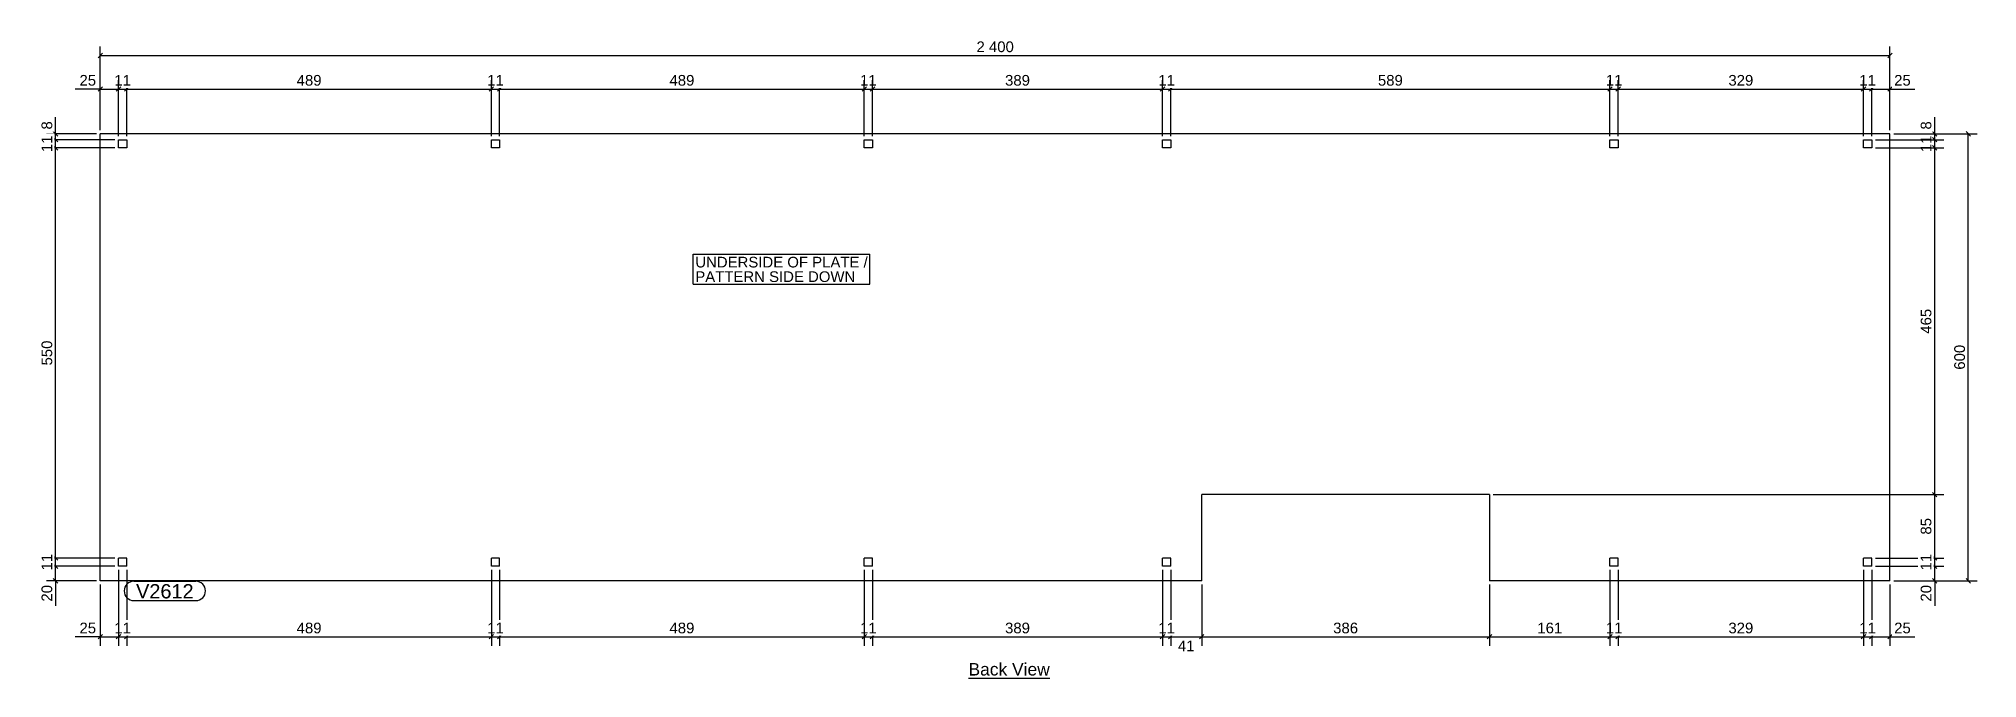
# Model space of a CAD drawing. Header units: millimetres. Extents: x 12 to 2612, y 22 to 881.
import ezdxf

# ---------------------------------------------------------------- set-up
doc = ezdxf.new("R2010")
doc.units = ezdxf.units.MM
doc.styles.add('Arial', font='ARIAL.TTF', dxfattribs={"height": 0.2})

# ---------------------------------------------------------------- blocks, each defined once
blk = doc.blocks.new('Unknown-35597221-11 - 7549')
at = {"color": 6, "linetype": 'Continuous'}
blk.add_line((1258.8, 22.5), (1367.7, 22.5), dxfattribs=at)
at = {"color": 0, "linetype": 'Continuous'}
blk.add_wipeout([(1367.7, 26.2), (1367.7, 43.8), (1258.8, 43.8), (1258.8, 26.2)], dxfattribs=at)
at = {"color": 6, "linetype": 'Continuous', "style": 'Arial'}
blk.add_text('Back View', height=16.71, dxfattribs=at).set_placement((1258.8, 26.2))
blk = doc.blocks.new('Part-35597221-7584 - 7549')
at = {"color": 30, "linetype": 'Continuous'}
for p, q in [((2494.5, 753.2), (94.5, 753.2)), ((94.5, 153.2), (94.5, 753.2)), ((119, 734.2), (119, 745.2)), ((119, 745.2), (130, 745.2)), ((130, 734.2), (119, 734.2)), ((130, 745.2), (130, 734.2)), ((619, 734.2), (619, 745.2)), ((619, 745.2), (630, 745.2)), ((630, 734.2), (619, 734.2)), ((630, 745.2), (630, 734.2)), ((1119, 734.2), (1119, 745.2)), ((1119, 745.2), (1130, 745.2)), ((1130, 734.2), (1119, 734.2)), ((1130, 745.2), (1130, 734.2)), ((1519, 734.2), (1519, 745.2)), ((1519, 745.2), (1530, 745.2)), ((1530, 734.2), (1519, 734.2)), ((1530, 745.2), (1530, 734.2)), ((2119, 734.2), (2119, 745.2)), ((2119, 745.2), (2130, 745.2)), ((2130, 734.2), (2119, 734.2)), ((2130, 745.2), (2130, 734.2)), ((2459, 734.2), (2459, 745.2)), ((2459, 745.2), (2470, 745.2)), ((2470, 734.2), (2459, 734.2)), ((2470, 745.2), (2470, 734.2)), ((2494.5, 153.2), (2494.5, 753.2)), ((1957.5, 269), (1571.5, 269)), ((1571.5, 153.2), (1571.5, 269)), ((1957.5, 269), (1957.5, 153.2)), ((130, 183.8), (119, 183.8)), ((119, 172.8), (119, 183.8)), ((130, 172.8), (130, 183.8)), ((630, 183.8), (619, 183.8)), ((619, 172.8), (619, 183.8)), ((630, 172.8), (630, 183.8)), ((1130, 183.8), (1119, 183.8)), ((1119, 172.8), (1119, 183.8)), ((1130, 172.8), (1130, 183.8)), ((1530, 183.8), (1519, 183.8)), ((1519, 172.8), (1519, 183.8)), ((1530, 172.8), (1530, 183.8)), ((2130, 183.8), (2119, 183.8)), ((2119, 172.8), (2119, 183.8)), ((2130, 172.8), (2130, 183.8)), ((2470, 183.8), (2459, 183.8)), ((2459, 172.8), (2459, 183.8)), ((2470, 172.8), (2470, 183.8)), ((130, 172.8), (119, 172.8)), ((630, 172.8), (619, 172.8)), ((1130, 172.8), (1119, 172.8)), ((1530, 172.8), (1519, 172.8)), ((2130, 172.8), (2119, 172.8)), ((2470, 172.8), (2459, 172.8)), ((1571.5, 153.2), (94.5, 153.2)), ((2494.5, 153.2), (1957.5, 153.2))]:
    blk.add_line(p, q, dxfattribs=at)
blk = doc.blocks.new('StraightDimension-35597221-7797 - 7549')
at = {"color": 7, "linetype": 'Continuous'}
for p, q in [((2475, 745.2), (2566.5, 745.2)), ((2475, 734.3), (2566.5, 734.3)), ((2551.5, 748.3), (2557.5, 742.2)), ((2557.5, 731.2), (2551.5, 737.3)), ((2554.5, 734.3), (2554.5, 745.2))]:
    blk.add_line(p, q, dxfattribs=at)
at = {"color": 0}
blk.add_wipeout([(2553, 753.9), (2532, 753.9), (2532, 725.6), (2553, 725.6)], dxfattribs=at)
at = {"color": 96, "style": 'Arial'}
blk.add_text('11', height=14.33, rotation=90.0002, dxfattribs=at).set_placement((2550, 728.6))
blk = doc.blocks.new('StraightDimension-35597221-7588 - 7549')
at = {"color": 7, "linetype": 'Continuous'}
for p, q in [((2470, 167.8), (2470, 66.2)), ((2494.5, 148.2), (2494.5, 66.2)), ((2467, 75.2), (2473, 81.3)), ((2470, 78.2), (2494.5, 78.2)), ((2497.5, 81.3), (2491.5, 75.2))]:
    blk.add_line(p, q, dxfattribs=at)
at = {"color": 0}
blk.add_wipeout([(2525.4, 79.8), (2525.4, 100.8), (2497.1, 100.8), (2497.1, 79.8)], dxfattribs=at)
at = {"color": 7, "linetype": 'Continuous'}
blk.add_line((2494.5, 78.2), (2528, 78.2), dxfattribs=at)
blk.add_line((2494.5, 78.2), (2528, 78.2), dxfattribs=at)
at = {"color": 96, "style": 'Arial'}
blk.add_text('25', height=14.33, dxfattribs=at).set_placement((2500.1, 82.8))
blk = doc.blocks.new('StraightDimension-35597221-7589 - 7549')
at = {"color": 7, "linetype": 'Continuous'}
for p, q in [((2459, 167.8), (2459, 66.2)), ((2470, 167.8), (2470, 66.2)), ((2456, 75.2), (2462, 81.3)), ((2459, 78.2), (2470, 78.2)), ((2473, 81.3), (2467, 75.2))]:
    blk.add_line(p, q, dxfattribs=at)
at = {"color": 0}
blk.add_wipeout([(2478.6, 79.8), (2478.6, 100.8), (2450.4, 100.8), (2450.4, 79.8)], dxfattribs=at)
at = {"color": 96, "style": 'Arial'}
blk.add_text('11', height=14.33, dxfattribs=at).set_placement((2453.4, 82.8))
blk = doc.blocks.new('StraightDimension-35597221-7590 - 7549')
at = {"color": 7, "linetype": 'Continuous'}
for p, q in [((2130, 167.8), (2130, 66.2)), ((2459, 167.8), (2459, 66.2)), ((2133, 81.3), (2127, 75.2)), ((2130, 78.2), (2459, 78.2)), ((2456, 75.2), (2462, 81.3))]:
    blk.add_line(p, q, dxfattribs=at)
at = {"color": 0}
blk.add_wipeout([(2314.2, 79.8), (2314.2, 100.8), (2274.8, 100.8), (2274.8, 79.8)], dxfattribs=at)
at = {"color": 96, "style": 'Arial'}
blk.add_text('329', height=14.33, dxfattribs=at).set_placement((2277.8, 82.8))
blk = doc.blocks.new('StraightDimension-35597221-7842 - 7549')
at = {"color": 7, "linetype": 'Continuous'}
for p, q in [((114, 172.8), (22.5, 172.8)), ((31.5, 175.8), (37.5, 169.8)), ((37.5, 150.2), (31.5, 156.3)), ((34.5, 153.2), (34.5, 172.8)), ((89.5, 153.2), (22.5, 153.2))]:
    blk.add_line(p, q, dxfattribs=at)
at = {"color": 0}
blk.add_wipeout([(33, 150.6), (12, 150.6), (12, 122.4), (33, 122.4)], dxfattribs=at)
at = {"color": 7, "linetype": 'Continuous'}
blk.add_line((34.5, 153.2), (34.5, 119.8), dxfattribs=at)
blk.add_line((34.5, 153.2), (34.5, 119.8), dxfattribs=at)
at = {"color": 96, "style": 'Arial'}
blk.add_text('20', height=14.33, rotation=90.0002, dxfattribs=at).set_placement((30, 125.4))
blk = doc.blocks.new('StraightDimension-35597221-7591 - 7549')
at = {"color": 7, "linetype": 'Continuous'}
for p, q in [((2119, 167.8), (2119, 66.2)), ((2130, 167.8), (2130, 66.2)), ((2116, 75.2), (2122, 81.3)), ((2119, 78.2), (2130, 78.2)), ((2133, 81.3), (2127, 75.2))]:
    blk.add_line(p, q, dxfattribs=at)
at = {"color": 0}
blk.add_wipeout([(2138.6, 79.8), (2138.6, 100.8), (2110.4, 100.8), (2110.4, 79.8)], dxfattribs=at)
at = {"color": 96, "style": 'Arial'}
blk.add_text('11', height=14.33, dxfattribs=at).set_placement((2113.4, 82.8))
blk = doc.blocks.new('StraightDimension-35597221-7801 - 7549')
at = {"color": 7, "linetype": 'Continuous'}
for p, q in [((2475, 172.8), (2566.5, 172.8)), ((2551.5, 175.8), (2557.5, 169.8)), ((2557.5, 150.2), (2551.5, 156.3)), ((2554.5, 153.2), (2554.5, 172.8)), ((2499.5, 153.2), (2566.5, 153.2))]:
    blk.add_line(p, q, dxfattribs=at)
at = {"color": 0}
blk.add_wipeout([(2553, 150.6), (2532, 150.6), (2532, 122.4), (2553, 122.4)], dxfattribs=at)
at = {"color": 7, "linetype": 'Continuous'}
blk.add_line((2554.5, 153.2), (2554.5, 119.8), dxfattribs=at)
blk.add_line((2554.5, 153.2), (2554.5, 119.8), dxfattribs=at)
at = {"color": 96, "style": 'Arial'}
blk.add_text('20', height=14.33, rotation=90.0002, dxfattribs=at).set_placement((2550, 125.4))
blk = doc.blocks.new('StraightDimension-35597221-7592 - 7549')
at = {"color": 7, "linetype": 'Continuous'}
for p, q in [((2119, 167.8), (2119, 66.2)), ((1957.5, 148.2), (1957.5, 66.2)), ((1960.5, 81.3), (1954.5, 75.2)), ((1957.5, 78.2), (2119, 78.2)), ((2116, 75.2), (2122, 81.3))]:
    blk.add_line(p, q, dxfattribs=at)
at = {"color": 0}
blk.add_wipeout([(2057.9, 79.8), (2057.9, 100.8), (2018.6, 100.8), (2018.6, 79.8)], dxfattribs=at)
at = {"color": 96, "style": 'Arial'}
blk.add_text('161', height=14.33, dxfattribs=at).set_placement((2021.6, 82.8))
blk = doc.blocks.new('StraightDimension-35597221-7593 - 7549')
at = {"color": 7, "linetype": 'Continuous'}
for p, q in [((1571.5, 148.2), (1571.5, 66.2)), ((1957.5, 148.2), (1957.5, 66.2)), ((1574.5, 81.3), (1568.5, 75.2)), ((1571.5, 78.2), (1957.5, 78.2)), ((1954.5, 75.2), (1960.5, 81.3))]:
    blk.add_line(p, q, dxfattribs=at)
at = {"color": 0}
blk.add_wipeout([(1784.2, 79.8), (1784.2, 100.8), (1744.8, 100.8), (1744.8, 79.8)], dxfattribs=at)
at = {"color": 96, "style": 'Arial'}
blk.add_text('386', height=14.33, dxfattribs=at).set_placement((1747.8, 82.8))
blk = doc.blocks.new('StraightDimension-35597221-7791 - 7549')
at = {"color": 7, "linetype": 'Continuous'}
for p, q in [((97.5, 861.3), (91.5, 855.2)), ((94.5, 758.2), (94.5, 870.2)), ((94.5, 858.3), (2494.5, 858.3)), ((2491.5, 855.2), (2497.5, 861.3)), ((2494.5, 758.2), (2494.5, 870.2))]:
    blk.add_line(p, q, dxfattribs=at)
at = {"color": 0}
blk.add_wipeout([(1322.5, 859.8), (1322.5, 880.8), (1266.5, 880.8), (1266.5, 859.8)], dxfattribs=at)
at = {"color": 96, "style": 'Arial'}
blk.add_text('2 400', height=14.33, dxfattribs=at).set_placement((1269.5, 862.8))
blk = doc.blocks.new('StraightDimension-35597221-7594 - 7549')
at = {"color": 7, "linetype": 'Continuous'}
for p, q in [((1530, 167.8), (1530, 66.2)), ((1571.5, 148.2), (1571.5, 66.2)), ((1533, 81.3), (1527, 75.2)), ((1530, 78.2), (1571.5, 78.2)), ((1568.5, 75.2), (1574.5, 81.3))]:
    blk.add_line(p, q, dxfattribs=at)
at = {"color": 0}
blk.add_wipeout([(1564.9, 55.8), (1564.9, 76.7), (1536.6, 76.7), (1536.6, 55.8)], dxfattribs=at)
at = {"color": 96, "style": 'Arial'}
blk.add_text('41', height=14.33, dxfattribs=at).set_placement((1539.6, 58.8))
blk = doc.blocks.new('StraightDimension-35597221-7798 - 7549')
at = {"color": 7, "linetype": 'Continuous'}
for p, q in [((2475, 734.3), (2566.5, 734.3)), ((2557.5, 731.2), (2551.5, 737.3)), ((2554.5, 269), (2554.5, 734.3)), ((1962.5, 269), (2566.5, 269)), ((2551.5, 272), (2557.5, 266))]:
    blk.add_line(p, q, dxfattribs=at)
at = {"color": 0}
blk.add_wipeout([(2553, 521.3), (2532, 521.3), (2532, 481.9), (2553, 481.9)], dxfattribs=at)
at = {"color": 96, "style": 'Arial'}
blk.add_text('465', height=14.33, rotation=90.0002, dxfattribs=at).set_placement((2550, 484.9))
blk = doc.blocks.new('StraightDimension-35597221-7595 - 7549')
at = {"color": 7, "linetype": 'Continuous'}
for p, q in [((1519, 167.8), (1519, 66.2)), ((1530, 167.8), (1530, 66.2)), ((1516, 75.2), (1522, 81.3)), ((1519, 78.2), (1530, 78.2)), ((1533, 81.3), (1527, 75.2))]:
    blk.add_line(p, q, dxfattribs=at)
at = {"color": 0}
blk.add_wipeout([(1538.6, 79.8), (1538.6, 100.8), (1510.4, 100.8), (1510.4, 79.8)], dxfattribs=at)
at = {"color": 96, "style": 'Arial'}
blk.add_text('11', height=14.33, dxfattribs=at).set_placement((1513.4, 82.8))
blk = doc.blocks.new('StraightDimension-35597221-7741 - 7549')
at = {"color": 7, "linetype": 'Continuous'}
for p, q in [((2116, 810.2), (2122, 816.3)), ((2119, 750.2), (2119, 825.2)), ((2119, 813.3), (2130, 813.3)), ((2133, 816.3), (2127, 810.2)), ((2130, 750.2), (2130, 825.2))]:
    blk.add_line(p, q, dxfattribs=at)
at = {"color": 0}
blk.add_wipeout([(2138.6, 814.8), (2138.6, 835.8), (2110.4, 835.8), (2110.4, 814.8)], dxfattribs=at)
at = {"color": 96, "style": 'Arial'}
blk.add_text('11', height=14.33, dxfattribs=at).set_placement((2113.4, 817.8))
blk = doc.blocks.new('StraightDimension-35597221-7596 - 7549')
at = {"color": 7, "linetype": 'Continuous'}
for p, q in [((1130, 167.8), (1130, 66.2)), ((1519, 167.8), (1519, 66.2)), ((1133, 81.3), (1127, 75.2)), ((1130, 78.2), (1519, 78.2)), ((1516, 75.2), (1522, 81.3))]:
    blk.add_line(p, q, dxfattribs=at)
at = {"color": 0}
blk.add_wipeout([(1344.2, 79.8), (1344.2, 100.8), (1304.8, 100.8), (1304.8, 79.8)], dxfattribs=at)
at = {"color": 96, "style": 'Arial'}
blk.add_text('389', height=14.33, dxfattribs=at).set_placement((1307.8, 82.8))
blk = doc.blocks.new('StraightDimension-35597221-7597 - 7549')
at = {"color": 7, "linetype": 'Continuous'}
for p, q in [((1119, 167.8), (1119, 66.2)), ((1130, 167.8), (1130, 66.2)), ((1116, 75.2), (1122, 81.3)), ((1119, 78.2), (1130, 78.2)), ((1133, 81.3), (1127, 75.2))]:
    blk.add_line(p, q, dxfattribs=at)
at = {"color": 0}
blk.add_wipeout([(1138.6, 79.8), (1138.6, 100.8), (1110.4, 100.8), (1110.4, 79.8)], dxfattribs=at)
at = {"color": 96, "style": 'Arial'}
blk.add_text('11', height=14.33, dxfattribs=at).set_placement((1113.4, 82.8))
blk = doc.blocks.new('StraightDimension-35597221-7598 - 7549')
at = {"color": 7, "linetype": 'Continuous'}
for p, q in [((630, 167.8), (630, 66.2)), ((1119, 167.8), (1119, 66.2)), ((633, 81.3), (627, 75.2)), ((630, 78.2), (1119, 78.2)), ((1116, 75.2), (1122, 81.3))]:
    blk.add_line(p, q, dxfattribs=at)
at = {"color": 0}
blk.add_wipeout([(894.2, 79.8), (894.2, 100.8), (854.8, 100.8), (854.8, 79.8)], dxfattribs=at)
at = {"color": 96, "style": 'Arial'}
blk.add_text('489', height=14.33, dxfattribs=at).set_placement((857.8, 82.8))
blk = doc.blocks.new('StraightDimension-35597221-7599 - 7549')
at = {"color": 7, "linetype": 'Continuous'}
for p, q in [((619, 167.8), (619, 66.2)), ((630, 167.8), (630, 66.2)), ((616, 75.2), (622, 81.3)), ((619, 78.2), (630, 78.2)), ((633, 81.3), (627, 75.2))]:
    blk.add_line(p, q, dxfattribs=at)
at = {"color": 0}
blk.add_wipeout([(638.6, 79.8), (638.6, 100.8), (610.4, 100.8), (610.4, 79.8)], dxfattribs=at)
at = {"color": 96, "style": 'Arial'}
blk.add_text('11', height=14.33, dxfattribs=at).set_placement((613.4, 82.8))
blk = doc.blocks.new('StraightDimension-35597221-7745 - 7549')
at = {"color": 7, "linetype": 'Continuous'}
for p, q in [((1116, 810.2), (1122, 816.3)), ((1119, 750.2), (1119, 825.2)), ((1119, 813.3), (1130, 813.3)), ((1133, 816.3), (1127, 810.2)), ((1130, 750.2), (1130, 825.2))]:
    blk.add_line(p, q, dxfattribs=at)
at = {"color": 0}
blk.add_wipeout([(1138.6, 814.8), (1138.6, 835.8), (1110.4, 835.8), (1110.4, 814.8)], dxfattribs=at)
at = {"color": 96, "style": 'Arial'}
blk.add_text('11', height=14.33, dxfattribs=at).set_placement((1113.4, 817.8))
blk = doc.blocks.new('StraightDimension-35597221-7600 - 7549')
at = {"color": 7, "linetype": 'Continuous'}
for p, q in [((130, 167.8), (130, 66.2)), ((619, 167.8), (619, 66.2)), ((133, 81.3), (127, 75.2)), ((130, 78.2), (619, 78.2)), ((616, 75.2), (622, 81.3))]:
    blk.add_line(p, q, dxfattribs=at)
at = {"color": 0}
blk.add_wipeout([(394.2, 79.8), (394.2, 100.8), (354.8, 100.8), (354.8, 79.8)], dxfattribs=at)
at = {"color": 96, "style": 'Arial'}
blk.add_text('489', height=14.33, dxfattribs=at).set_placement((357.8, 82.8))
blk = doc.blocks.new('StraightDimension-35597221-7840 - 7549')
at = {"color": 7, "linetype": 'Continuous'}
for p, q in [((114, 734.2), (22.5, 734.2)), ((37.5, 731.2), (31.5, 737.3)), ((34.5, 183.8), (34.5, 734.2)), ((114, 183.8), (22.5, 183.8)), ((31.5, 186.8), (37.5, 180.8))]:
    blk.add_line(p, q, dxfattribs=at)
at = {"color": 0}
blk.add_wipeout([(33, 478.7), (12, 478.7), (12, 439.3), (33, 439.3)], dxfattribs=at)
at = {"color": 96, "style": 'Arial'}
blk.add_text('550', height=14.33, rotation=90.0002, dxfattribs=at).set_placement((30, 442.3))
blk = doc.blocks.new('StraightDimension-35597221-7601 - 7549')
at = {"color": 7, "linetype": 'Continuous'}
for p, q in [((119, 167.8), (119, 66.2)), ((130, 167.8), (130, 66.2)), ((116, 75.2), (122, 81.3)), ((119, 78.2), (130, 78.2)), ((133, 81.3), (127, 75.2))]:
    blk.add_line(p, q, dxfattribs=at)
at = {"color": 0}
blk.add_wipeout([(138.6, 79.8), (138.6, 100.8), (110.4, 100.8), (110.4, 79.8)], dxfattribs=at)
at = {"color": 96, "style": 'Arial'}
blk.add_text('11', height=14.33, dxfattribs=at).set_placement((113.4, 82.8))
blk = doc.blocks.new('StraightDimension-35597221-7799 - 7549')
at = {"color": 7, "linetype": 'Continuous'}
for p, q in [((1962.5, 269), (2566.5, 269)), ((2557.5, 266), (2551.5, 272)), ((2554.5, 183.8), (2554.5, 269)), ((2475, 183.8), (2566.5, 183.8)), ((2551.5, 186.8), (2557.5, 180.8))]:
    blk.add_line(p, q, dxfattribs=at)
at = {"color": 0}
blk.add_wipeout([(2553, 240.5), (2532, 240.5), (2532, 212.3), (2553, 212.3)], dxfattribs=at)
at = {"color": 96, "style": 'Arial'}
blk.add_text('85', height=14.33, rotation=90.0002, dxfattribs=at).set_placement((2550, 215.3))
blk = doc.blocks.new('StraightDimension-35597221-7602 - 7549')
at = {"color": 7, "linetype": 'Continuous'}
for p, q in [((119, 167.8), (119, 66.2)), ((94.5, 148.2), (94.5, 66.2)), ((91.5, 75.2), (97.5, 81.3)), ((94.5, 78.2), (119, 78.2)), ((122, 81.3), (116, 75.2))]:
    blk.add_line(p, q, dxfattribs=at)
at = {"color": 0}
blk.add_wipeout([(91.9, 79.8), (91.9, 100.8), (63.6, 100.8), (63.6, 79.8)], dxfattribs=at)
at = {"color": 7, "linetype": 'Continuous'}
blk.add_line((94.5, 78.2), (61, 78.2), dxfattribs=at)
blk.add_line((94.5, 78.2), (61, 78.2), dxfattribs=at)
at = {"color": 96, "style": 'Arial'}
blk.add_text('25', height=14.33, dxfattribs=at).set_placement((66.6, 82.8))
blk = doc.blocks.new('StraightDimension-35597221-7738 - 7549')
at = {"color": 7, "linetype": 'Continuous'}
for p, q in [((2467, 810.2), (2473, 816.3)), ((2470, 750.2), (2470, 825.2)), ((2470, 813.3), (2494.5, 813.3)), ((2497.5, 816.3), (2491.5, 810.2)), ((2494.5, 758.2), (2494.5, 825.2))]:
    blk.add_line(p, q, dxfattribs=at)
at = {"color": 0}
blk.add_wipeout([(2525.4, 814.8), (2525.4, 835.8), (2497.1, 835.8), (2497.1, 814.8)], dxfattribs=at)
at = {"color": 7, "linetype": 'Continuous'}
blk.add_line((2494.5, 813.3), (2528, 813.3), dxfattribs=at)
blk.add_line((2494.5, 813.3), (2528, 813.3), dxfattribs=at)
at = {"color": 96, "style": 'Arial'}
blk.add_text('25', height=14.33, dxfattribs=at).set_placement((2500.1, 817.8))
blk = doc.blocks.new('StraightDimension-35597221-7739 - 7549')
at = {"color": 7, "linetype": 'Continuous'}
for p, q in [((2456, 810.2), (2462, 816.3)), ((2459, 750.2), (2459, 825.2)), ((2459, 813.3), (2470, 813.3)), ((2473, 816.3), (2467, 810.2)), ((2470, 750.2), (2470, 825.2))]:
    blk.add_line(p, q, dxfattribs=at)
at = {"color": 0}
blk.add_wipeout([(2478.6, 814.8), (2478.6, 835.8), (2450.4, 835.8), (2450.4, 814.8)], dxfattribs=at)
at = {"color": 96, "style": 'Arial'}
blk.add_text('11', height=14.33, dxfattribs=at).set_placement((2453.4, 817.8))
blk = doc.blocks.new('StraightDimension-35597221-7740 - 7549')
at = {"color": 7, "linetype": 'Continuous'}
for p, q in [((2133, 816.3), (2127, 810.2)), ((2130, 750.2), (2130, 825.2)), ((2130, 813.3), (2459, 813.3)), ((2456, 810.2), (2462, 816.3)), ((2459, 750.2), (2459, 825.2))]:
    blk.add_line(p, q, dxfattribs=at)
at = {"color": 0}
blk.add_wipeout([(2314.2, 814.8), (2314.2, 835.8), (2274.8, 835.8), (2274.8, 814.8)], dxfattribs=at)
at = {"color": 96, "style": 'Arial'}
blk.add_text('329', height=14.33, dxfattribs=at).set_placement((2277.8, 817.8))
blk = doc.blocks.new('StraightDimension-35597221-7742 - 7549')
at = {"color": 7, "linetype": 'Continuous'}
for p, q in [((1533, 816.3), (1527, 810.2)), ((1530, 750.2), (1530, 825.2)), ((1530, 813.3), (2119, 813.3)), ((2116, 810.2), (2122, 816.3)), ((2119, 750.2), (2119, 825.2))]:
    blk.add_line(p, q, dxfattribs=at)
at = {"color": 0}
blk.add_wipeout([(1844.2, 814.8), (1844.2, 835.8), (1804.8, 835.8), (1804.8, 814.8)], dxfattribs=at)
at = {"color": 96, "style": 'Arial'}
blk.add_text('589', height=14.33, dxfattribs=at).set_placement((1807.8, 817.8))
blk = doc.blocks.new('StraightDimension-35597221-7743 - 7549')
at = {"color": 7, "linetype": 'Continuous'}
for p, q in [((1516, 810.2), (1522, 816.3)), ((1519, 750.2), (1519, 825.2)), ((1519, 813.3), (1530, 813.3)), ((1533, 816.3), (1527, 810.2)), ((1530, 750.2), (1530, 825.2))]:
    blk.add_line(p, q, dxfattribs=at)
at = {"color": 0}
blk.add_wipeout([(1538.6, 814.8), (1538.6, 835.8), (1510.4, 835.8), (1510.4, 814.8)], dxfattribs=at)
at = {"color": 96, "style": 'Arial'}
blk.add_text('11', height=14.33, dxfattribs=at).set_placement((1513.4, 817.8))
blk = doc.blocks.new('StraightDimension-35597221-7744 - 7549')
at = {"color": 7, "linetype": 'Continuous'}
for p, q in [((1133, 816.3), (1127, 810.2)), ((1130, 750.2), (1130, 825.2)), ((1130, 813.3), (1519, 813.3)), ((1516, 810.2), (1522, 816.3)), ((1519, 750.2), (1519, 825.2))]:
    blk.add_line(p, q, dxfattribs=at)
at = {"color": 0}
blk.add_wipeout([(1344.2, 814.7), (1344.2, 835.7), (1304.8, 835.7), (1304.8, 814.7)], dxfattribs=at)
at = {"color": 96, "style": 'Arial'}
blk.add_text('389', height=14.33, dxfattribs=at).set_placement((1307.8, 817.8))
blk = doc.blocks.new('StraightDimension-35597221-7746 - 7549')
at = {"color": 7, "linetype": 'Continuous'}
for p, q in [((633, 816.3), (627, 810.2)), ((630, 750.2), (630, 825.2)), ((630, 813.3), (1119, 813.3)), ((1116, 810.2), (1122, 816.3)), ((1119, 750.2), (1119, 825.2))]:
    blk.add_line(p, q, dxfattribs=at)
at = {"color": 0}
blk.add_wipeout([(894.2, 814.8), (894.2, 835.8), (854.8, 835.8), (854.8, 814.8)], dxfattribs=at)
at = {"color": 96, "style": 'Arial'}
blk.add_text('489', height=14.33, dxfattribs=at).set_placement((857.8, 817.8))
blk = doc.blocks.new('StraightDimension-35597221-7747 - 7549')
at = {"color": 7, "linetype": 'Continuous'}
for p, q in [((616, 810.2), (622, 816.3)), ((619, 750.2), (619, 825.2)), ((619, 813.3), (630, 813.3)), ((633, 816.3), (627, 810.2)), ((630, 750.2), (630, 825.2))]:
    blk.add_line(p, q, dxfattribs=at)
at = {"color": 0}
blk.add_wipeout([(638.6, 814.8), (638.6, 835.8), (610.4, 835.8), (610.4, 814.8)], dxfattribs=at)
at = {"color": 96, "style": 'Arial'}
blk.add_text('11', height=14.33, dxfattribs=at).set_placement((613.4, 817.8))
blk = doc.blocks.new('StraightDimension-35597221-7876 - 7549')
at = {"color": 7, "linetype": 'Continuous'}
for p, q in [((2602.5, 750.2), (2596.5, 756.3)), ((2499.5, 753.2), (2611.5, 753.2)), ((2599.5, 153.2), (2599.5, 753.2)), ((2596.5, 156.3), (2602.5, 150.2)), ((2499.5, 153.2), (2611.5, 153.2))]:
    blk.add_line(p, q, dxfattribs=at)
at = {"color": 0}
blk.add_wipeout([(2598, 472.9), (2577, 472.9), (2577, 433.6), (2598, 433.6)], dxfattribs=at)
at = {"color": 96, "style": 'Arial'}
blk.add_text('600', height=14.33, rotation=90.0002, dxfattribs=at).set_placement((2595, 436.6))
blk = doc.blocks.new('StraightDimension-35597221-7748 - 7549')
at = {"color": 7, "linetype": 'Continuous'}
for p, q in [((133, 816.3), (127, 810.2)), ((130, 750.2), (130, 825.2)), ((130, 813.3), (619, 813.3)), ((616, 810.2), (622, 816.3)), ((619, 750.2), (619, 825.2))]:
    blk.add_line(p, q, dxfattribs=at)
at = {"color": 0}
blk.add_wipeout([(394.2, 814.8), (394.2, 835.8), (354.8, 835.8), (354.8, 814.8)], dxfattribs=at)
at = {"color": 96, "style": 'Arial'}
blk.add_text('489', height=14.33, dxfattribs=at).set_placement((357.8, 817.8))
blk = doc.blocks.new('StraightDimension-35597221-7749 - 7549')
at = {"color": 7, "linetype": 'Continuous'}
for p, q in [((116, 810.2), (122, 816.3)), ((119, 750.2), (119, 825.2)), ((119, 813.3), (130, 813.3)), ((133, 816.3), (127, 810.2)), ((130, 750.2), (130, 825.2))]:
    blk.add_line(p, q, dxfattribs=at)
at = {"color": 0}
blk.add_wipeout([(138.6, 814.8), (138.6, 835.8), (110.4, 835.8), (110.4, 814.8)], dxfattribs=at)
at = {"color": 96, "style": 'Arial'}
blk.add_text('11', height=14.33, dxfattribs=at).set_placement((113.4, 817.8))
blk = doc.blocks.new('StraightDimension-35597221-7750 - 7549')
at = {"color": 7, "linetype": 'Continuous'}
for p, q in [((91.5, 810.2), (97.5, 816.3)), ((94.5, 758.2), (94.5, 825.2)), ((94.5, 813.3), (119, 813.3)), ((122, 816.3), (116, 810.2)), ((119, 750.2), (119, 825.2))]:
    blk.add_line(p, q, dxfattribs=at)
at = {"color": 0}
blk.add_wipeout([(91.9, 814.7), (91.9, 835.8), (63.6, 835.8), (63.6, 814.7)], dxfattribs=at)
at = {"color": 7, "linetype": 'Continuous'}
blk.add_line((94.5, 813.3), (61, 813.3), dxfattribs=at)
blk.add_line((94.5, 813.3), (61, 813.3), dxfattribs=at)
at = {"color": 96, "style": 'Arial'}
blk.add_text('25', height=14.33, dxfattribs=at).set_placement((66.6, 817.8))
blk = doc.blocks.new('StraightDimension-35597221-7796 - 7549')
at = {"color": 7, "linetype": 'Continuous'}
for p, q in [((2551.5, 756.3), (2557.5, 750.2)), ((2475, 745.2), (2566.5, 745.2)), ((2499.5, 753.2), (2566.5, 753.2)), ((2557.5, 742.2), (2551.5, 748.3)), ((2554.5, 745.2), (2554.5, 753.2))]:
    blk.add_line(p, q, dxfattribs=at)
at = {"color": 0}
blk.add_wipeout([(2553, 773), (2532, 773), (2532, 755.9), (2553, 755.9)], dxfattribs=at)
at = {"color": 7, "linetype": 'Continuous'}
blk.add_line((2554.5, 753.2), (2554.5, 775.6), dxfattribs=at)
blk.add_line((2554.5, 753.2), (2554.5, 775.6), dxfattribs=at)
at = {"color": 96, "style": 'Arial'}
blk.add_text('8', height=14.3, rotation=90.0002, dxfattribs=at).set_placement((2550, 758.9))
blk = doc.blocks.new('StraightDimension-35597221-7800 - 7549')
at = {"color": 7, "linetype": 'Continuous'}
for p, q in [((2475, 183.8), (2566.5, 183.8)), ((2551.5, 186.8), (2557.5, 180.8)), ((2554.5, 172.8), (2554.5, 183.8)), ((2475, 172.8), (2566.5, 172.8)), ((2557.5, 169.8), (2551.5, 175.8))]:
    blk.add_line(p, q, dxfattribs=at)
at = {"color": 0}
blk.add_wipeout([(2553, 192.4), (2532, 192.4), (2532, 164.1), (2553, 164.1)], dxfattribs=at)
at = {"color": 96, "style": 'Arial'}
blk.add_text('11', height=14.33, rotation=90.0002, dxfattribs=at).set_placement((2550, 167.1))
blk = doc.blocks.new('StraightDimension-35597221-7838 - 7549')
at = {"color": 7, "linetype": 'Continuous'}
for p, q in [((31.5, 756.3), (37.5, 750.2)), ((89.5, 753.2), (22.5, 753.2)), ((114, 745.2), (22.5, 745.2)), ((37.5, 742.2), (31.5, 748.3)), ((34.5, 745.2), (34.5, 753.2))]:
    blk.add_line(p, q, dxfattribs=at)
at = {"color": 0}
blk.add_wipeout([(33, 773), (12, 773), (12, 755.9), (33, 755.9)], dxfattribs=at)
at = {"color": 7, "linetype": 'Continuous'}
blk.add_line((34.5, 753.2), (34.5, 775.6), dxfattribs=at)
blk.add_line((34.5, 753.2), (34.5, 775.6), dxfattribs=at)
at = {"color": 96, "style": 'Arial'}
blk.add_text('8', height=14.3, rotation=90.0002, dxfattribs=at).set_placement((30, 758.9))
blk = doc.blocks.new('StraightDimension-35597221-7839 - 7549')
at = {"color": 7, "linetype": 'Continuous'}
for p, q in [((114, 745.2), (22.5, 745.2)), ((114, 734.3), (22.5, 734.3)), ((31.5, 748.3), (37.5, 742.2)), ((37.5, 731.2), (31.5, 737.3)), ((34.5, 734.3), (34.5, 745.2))]:
    blk.add_line(p, q, dxfattribs=at)
at = {"color": 0}
blk.add_wipeout([(33, 753.9), (12, 753.9), (12, 725.6), (33, 725.6)], dxfattribs=at)
at = {"color": 96, "style": 'Arial'}
blk.add_text('11', height=14.33, rotation=90.0002, dxfattribs=at).set_placement((30, 728.6))
blk = doc.blocks.new('StraightDimension-35597221-7841 - 7549')
at = {"color": 7, "linetype": 'Continuous'}
for p, q in [((114, 183.8), (22.5, 183.8)), ((31.5, 186.8), (37.5, 180.8)), ((34.5, 172.8), (34.5, 183.8)), ((114, 172.8), (22.5, 172.8)), ((37.5, 169.8), (31.5, 175.8))]:
    blk.add_line(p, q, dxfattribs=at)
at = {"color": 0}
blk.add_wipeout([(33, 192.4), (12, 192.4), (12, 164.1), (33, 164.1)], dxfattribs=at)
at = {"color": 96, "style": 'Arial'}
blk.add_text('11', height=14.33, rotation=90.0002, dxfattribs=at).set_placement((30, 167.1))
blk = doc.blocks.new('Text-35597221-9458 - 7549')
at = {"color": 0, "linetype": 'Continuous'}
blk.add_wipeout([(1106.8, 554.3), (1106.8, 569.3), (892.4, 569.3), (892.4, 554.3)], dxfattribs=at)
at = {"color": 7, "linetype": 'Continuous'}
blk.add_line((889.4, 551.3), (1126.5, 551.3), dxfattribs=at)
at = {"color": 0, "linetype": 'Continuous'}
blk.add_wipeout([(1123.5, 573.8), (1123.5, 588.8), (892.4, 588.8), (892.4, 573.8)], dxfattribs=at)
at = {"color": 7, "linetype": 'Continuous'}
for p, q in [((889.4, 591.8), (1126.5, 591.8)), ((889.4, 551.3), (889.4, 591.8)), ((1126.5, 551.3), (1126.5, 591.8))]:
    blk.add_line(p, q, dxfattribs=at)
at = {"color": 96, "linetype": 'Continuous', "style": 'Arial'}
for s, p in [('UNDERSIDE OF PLATE /', (892.4, 573.8)), ('PATTERN SIDE DOWN', (892.4, 554.3))]:
    blk.add_text(s, height=14.326, dxfattribs=at).set_placement(p)
blk = doc.blocks.new('Mark-35597221-7880 - 7549')
at = {"color": 0}
blk.add_wipeout([(219.6, 129.7), (219.6, 149.7), (142.5, 149.7), (142.5, 129.7)], dxfattribs=at)
blk.add_wipeout([(219.6, 129.7), (219.6, 149.7), (142.5, 149.7), (142.5, 129.7)], dxfattribs=at)
at = {"color": 7, "linetype": 'Continuous'}
for p, q in [((139.5, 152.7), (222.6, 152.7)), ((139.5, 126.8), (222.6, 126.8))]:
    blk.add_line(p, q, dxfattribs=at)
for centre, start, end in [((139.5, 139.7), 90, 270), ((222.6, 139.7), 270, 90)]:
    blk.add_arc(centre, 13, start, end, dxfattribs=at)
at = {"color": 96, "style": 'Arial'}
blk.add_text('V2612', height=19.1, dxfattribs=at).set_placement((142.5, 129.7))

msp = doc.modelspace()

# ---------------------------------------------------------------- block references
for name in ['Part-35597221-7584 - 7549', 'Unknown-35597221-11 - 7549']:
    msp.add_blockref(name, (0, 0))

# ---------------------------------------------------------------- next in the draw order: block references
for name in ['StraightDimension-35597221-7797 - 7549', 'Text-35597221-9458 - 7549', 'StraightDimension-35597221-7842 - 7549', 'StraightDimension-35597221-7588 - 7549']:
    msp.add_blockref(name, (0, 0))

# ---------------------------------------------------------------- next in the draw order: block references
for name in ['StraightDimension-35597221-7791 - 7549', 'StraightDimension-35597221-7840 - 7549', 'StraightDimension-35597221-7798 - 7549', 'StraightDimension-35597221-7589 - 7549']:
    msp.add_blockref(name, (0, 0))

# ---------------------------------------------------------------- next in the draw order: block references
for name in ['StraightDimension-35597221-7745 - 7549', 'StraightDimension-35597221-7741 - 7549', 'StraightDimension-35597221-7738 - 7549', 'StraightDimension-35597221-7590 - 7549', 'StraightDimension-35597221-7801 - 7549']:
    msp.add_blockref(name, (0, 0))

# ---------------------------------------------------------------- next in the draw order: block references
for name in ['StraightDimension-35597221-7739 - 7549', 'StraightDimension-35597221-7799 - 7549', 'StraightDimension-35597221-7591 - 7549']:
    msp.add_blockref(name, (0, 0))

# ---------------------------------------------------------------- next in the draw order: block references
for name in ['StraightDimension-35597221-7740 - 7549', 'StraightDimension-35597221-7876 - 7549', 'StraightDimension-35597221-7592 - 7549']:
    msp.add_blockref(name, (0, 0))

# ---------------------------------------------------------------- next in the draw order: block references
for name in ['StraightDimension-35597221-7742 - 7549', 'StraightDimension-35597221-7796 - 7549', 'StraightDimension-35597221-7800 - 7549', 'StraightDimension-35597221-7593 - 7549']:
    msp.add_blockref(name, (0, 0))

# ---------------------------------------------------------------- next in the draw order: block references
for name in ['StraightDimension-35597221-7743 - 7549', 'StraightDimension-35597221-7594 - 7549']:
    msp.add_blockref(name, (0, 0))

# ---------------------------------------------------------------- next in the draw order: block references
for name in ['StraightDimension-35597221-7744 - 7549', 'StraightDimension-35597221-7595 - 7549']:
    msp.add_blockref(name, (0, 0))

# ---------------------------------------------------------------- next in the draw order: block references
for name in ['StraightDimension-35597221-7746 - 7549', 'StraightDimension-35597221-7596 - 7549']:
    msp.add_blockref(name, (0, 0))

# ---------------------------------------------------------------- next in the draw order: block references
for name in ['StraightDimension-35597221-7747 - 7549', 'StraightDimension-35597221-7597 - 7549']:
    msp.add_blockref(name, (0, 0))

# ---------------------------------------------------------------- next in the draw order: block references
for name in ['StraightDimension-35597221-7748 - 7549', 'StraightDimension-35597221-7598 - 7549']:
    msp.add_blockref(name, (0, 0))

# ---------------------------------------------------------------- next in the draw order: block references
for name in ['StraightDimension-35597221-7749 - 7549', 'StraightDimension-35597221-7599 - 7549']:
    msp.add_blockref(name, (0, 0))

# ---------------------------------------------------------------- next in the draw order: block references
for name in ['StraightDimension-35597221-7750 - 7549', 'StraightDimension-35597221-7600 - 7549']:
    msp.add_blockref(name, (0, 0))

# ---------------------------------------------------------------- next in the draw order: block references
for name in ['StraightDimension-35597221-7838 - 7549', 'StraightDimension-35597221-7601 - 7549']:
    msp.add_blockref(name, (0, 0))

# ---------------------------------------------------------------- next in the draw order: block references
for name in ['StraightDimension-35597221-7839 - 7549', 'StraightDimension-35597221-7602 - 7549']:
    msp.add_blockref(name, (0, 0))

# ---------------------------------------------------------------- next in the draw order: block references
msp.add_blockref('StraightDimension-35597221-7841 - 7549', (0, 0))

# ---------------------------------------------------------------- next in the draw order: block references
msp.add_blockref('Mark-35597221-7880 - 7549', (0, 0))

doc.saveas('drawing.dxf')
